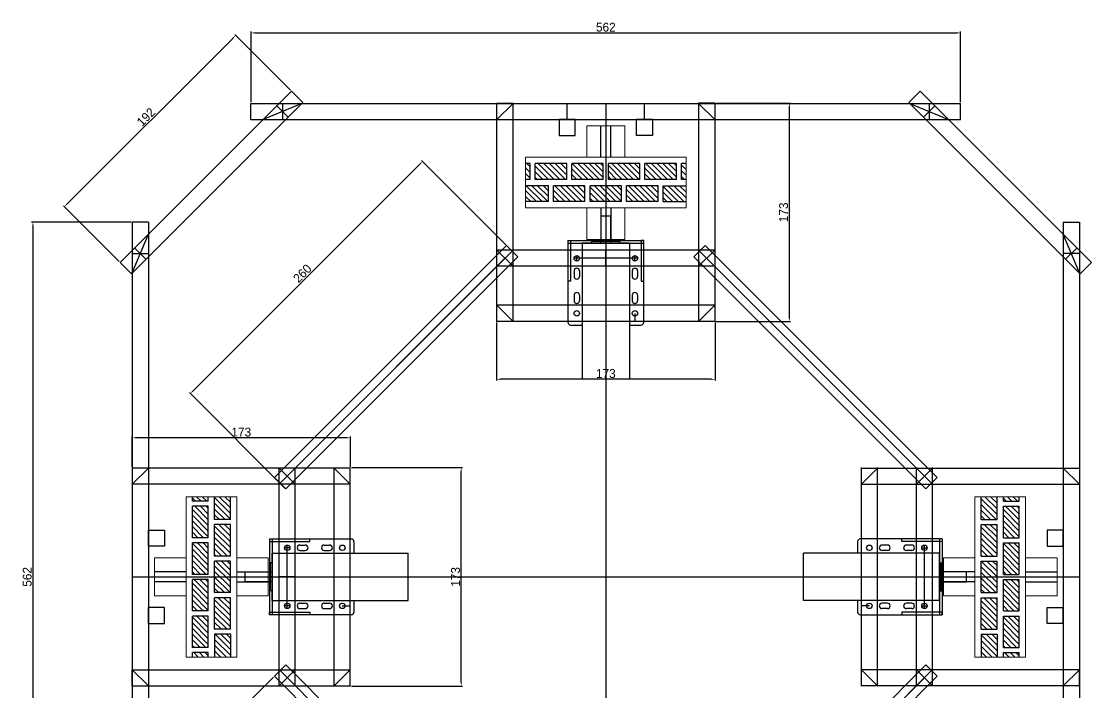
# Model space of a CAD drawing. Header units: millimetres. Extents: x -15418 to 43885, y -27590 to 23052.
# Drawn here: x 16723 to 17570, y -2836 to -2305 of the extents above; entities that cross this region are included whole.
import ezdxf

# ---------------------------------------------------------------- set-up
doc = ezdxf.new("R2010")
doc.units = ezdxf.units.MM
doc.header["$LTSCALE"] = 0.5
doc.layers.get('0').update_dxf_attribs({"lineweight": 5})
doc.layers.get('Defpoints').update_dxf_attribs({"color": 4})
for name, color, linetype in [('Layer1', 1, 'Continuous'), ('Layer2', 2, 'Continuous'), ('Layer3', 9, 'Continuous'), ('Layer4', 6, 'Continuous')]:
    doc.layers.add(name, color=color, linetype=linetype)
doc.dimstyles.new('ISO-25', dxfattribs={"dimtxt": 7, "dimasz": 3, "dimexe": 1, "dimexo": 1, "dimgap": 1, "dimtad": 1, "dimtoh": 1, "dimdec": 3, "dimdsep": 46, "dimtxsty": 'Standard', "dimcen": 2.5, "dimadec": 0, "dimazin": 0, "dimtfac": 1, "dimtdec": 3, "dimtmove": 0, "dimatfit": 3, "dimfxl": 1, "dimarcsym": 1})
pattern_1 = [(315, (1424.5378, 20766.328), (2.24506403, 2.24506403), [])]

# ---------------------------------------------------------------- blocks, each defined once
blk = doc.blocks.new('*D165')
at = {"layer": 'Defpoints', "color": 0, "transparency": 16777216}
for p in [(16810.54, -2463.51), (16731.81, -3025.51), (16810.54, -3025.51)]:
    blk.add_point(p, dxfattribs=at)
at = {"layer": 'Layer1', "color": 0, "lineweight": -2, "transparency": 16777216}
for p, q in [((16809.54, -2463.51), (16730.81, -2463.51)), ((16731.81, -2466.51), (16731.81, -3022.51)), ((16809.54, -3025.51), (16730.81, -3025.51))]:
    blk.add_line(p, q, dxfattribs=at)
at = {"layer": 'Layer1', "color": 0, "transparency": 16777216}
for points in [[(16731.31, -2466.51), (16732.31, -2466.51), (16731.81, -2463.51)], [(16731.31, -3022.51), (16732.31, -3022.51), (16731.81, -3025.51)]]:
    blk.add_solid(points, dxfattribs=at)
at = {"layer": 'Layer1', "color": 0, "transparency": 16777216, "insert": (16727.31, -2744.51), "char_height": 7, "attachment_point": 5, "rotation": 90}
blk.add_mtext('562', dxfattribs=at)
blk = doc.blocks.new('*D166')
at = {"layer": 'Defpoints', "color": 0, "transparency": 16777216}
for p in [(16892.42, -2315.64), (16936.6, -2359.82), (16800.84, -2495.58)]:
    blk.add_point(p, dxfattribs=at)
at = {"layer": 'Layer1', "color": 0, "lineweight": -2, "transparency": 16777216}
for p, q in [((16758.78, -2449.28), (16890.3, -2317.76)), ((16935.9, -2359.11), (16891.72, -2314.93)), ((16800.13, -2494.87), (16755.95, -2450.69))]:
    blk.add_line(p, q, dxfattribs=at)
at = {"layer": 'Layer1', "color": 0, "transparency": 16777216}
for points in [[(16889.95, -2317.4), (16890.66, -2318.11), (16892.42, -2315.64)], [(16758.43, -2448.93), (16759.13, -2449.63), (16756.66, -2451.4)]]:
    blk.add_solid(points, dxfattribs=at)
at = {"layer": 'Layer1', "color": 0, "transparency": 16777216, "insert": (16821.36, -2380.34), "char_height": 7, "attachment_point": 5, "rotation": 45}
blk.add_mtext('192', dxfattribs=at)
blk = doc.blocks.new('*D167')
at = {"layer": 'Defpoints', "color": 0, "transparency": 16777216}
for p in [(17466.54, -2313.71), (16904.54, -2369.51), (17466.54, -2369.51)]:
    blk.add_point(p, dxfattribs=at)
at = {"layer": 'Layer1', "color": 0, "lineweight": -2, "transparency": 16777216}
for p, q in [((16904.54, -2368.51), (16904.54, -2312.71)), ((16907.54, -2313.71), (17463.54, -2313.71)), ((17466.54, -2368.51), (17466.54, -2312.71))]:
    blk.add_line(p, q, dxfattribs=at)
at = {"layer": 'Layer1', "color": 0, "transparency": 16777216}
for points in [[(16907.54, -2313.21), (16907.54, -2314.21), (16904.54, -2313.71)], [(17463.54, -2313.21), (17463.54, -2314.21), (17466.54, -2313.71)]]:
    blk.add_solid(points, dxfattribs=at)
at = {"layer": 'Layer1', "color": 0, "transparency": 16777216, "insert": (17185.54, -2309.21), "char_height": 7, "attachment_point": 5}
blk.add_mtext('562', dxfattribs=at)
blk = doc.blocks.new('*D168')
at = {"layer": 'Defpoints', "color": 0, "transparency": 16777216}
for p in [(17271.74, -2369.34), (17271.74, -2542.34), (17330.85, -2542.34)]:
    blk.add_point(p, dxfattribs=at)
at = {"layer": 'Layer1', "color": 0, "lineweight": -2, "transparency": 16777216}
for p, q in [((17272.74, -2369.34), (17331.85, -2369.34)), ((17330.85, -2372.34), (17330.85, -2539.34)), ((17272.74, -2542.34), (17331.85, -2542.34))]:
    blk.add_line(p, q, dxfattribs=at)
at = {"layer": 'Layer1', "color": 0, "transparency": 16777216}
for points in [[(17330.35, -2372.34), (17331.35, -2372.34), (17330.85, -2369.34)], [(17330.35, -2539.34), (17331.35, -2539.34), (17330.85, -2542.34)]]:
    blk.add_solid(points, dxfattribs=at)
at = {"layer": 'Layer1', "color": 0, "transparency": 16777216, "insert": (17326.35, -2455.84), "char_height": 7, "attachment_point": 5, "rotation": 90}
blk.add_mtext('173', dxfattribs=at)
blk = doc.blocks.new('*D169')
at = {"layer": 'Defpoints', "color": 0, "transparency": 16777216}
for p in [(16923.05, -2823.15), (16899.99, -2846.21), (17106.89, -3007)]:
    blk.add_point(p, dxfattribs=at)
at = {"layer": 'Layer1', "color": 0, "lineweight": -2, "transparency": 16777216}
for p, q in [((16922.34, -2823.86), (16899.29, -2846.91)), ((17081.72, -3027.93), (16902.11, -2848.33)), ((17106.19, -3007.71), (17083.13, -3030.76))]:
    blk.add_line(p, q, dxfattribs=at)
at = {"layer": 'Layer1', "color": 0, "transparency": 16777216}
for points in [[(16902.47, -2847.97), (16901.76, -2848.68), (16899.99, -2846.21)], [(17082.07, -3027.58), (17081.37, -3028.29), (17083.84, -3030.05)]]:
    blk.add_solid(points, dxfattribs=at)
at = {"layer": 'Layer1', "color": 0, "transparency": 16777216, "insert": (16995.1, -2934.95), "char_height": 7, "attachment_point": 5, "rotation": 315}
blk.add_mtext('260', dxfattribs=at)
blk = doc.blocks.new('*D170')
at = {"layer": 'Defpoints', "color": 0, "transparency": 16777216}
for p in [(16983.19, -2658.01), (17071, -2658.01), (16983.19, -2831.01)]:
    blk.add_point(p, dxfattribs=at)
at = {"layer": 'Layer1', "color": 0, "lineweight": -2, "transparency": 16777216}
for p, q in [((16984.19, -2658.01), (17072, -2658.01)), ((17071, -2828.01), (17071, -2661.01)), ((16984.19, -2831.01), (17072, -2831.01))]:
    blk.add_line(p, q, dxfattribs=at)
at = {"layer": 'Layer1', "color": 0, "transparency": 16777216}
for points in [[(17070.5, -2661.01), (17071.5, -2661.01), (17071, -2658.01)], [(17070.5, -2828.01), (17071.5, -2828.01), (17071, -2831.01)]]:
    blk.add_solid(points, dxfattribs=at)
at = {"layer": 'Layer1', "color": 0, "transparency": 16777216, "insert": (17066.5, -2744.51), "char_height": 7, "attachment_point": 5, "rotation": 90}
blk.add_mtext('173', dxfattribs=at)
blk = doc.blocks.new('*D171')
at = {"layer": 'Defpoints', "color": 0, "transparency": 16777216}
for p in [(16810.36, -2634.38), (16810.36, -2658.31), (16983.36, -2658.31)]:
    blk.add_point(p, dxfattribs=at)
at = {"layer": 'Layer1', "color": 0, "lineweight": -2, "transparency": 16777216}
for p, q in [((16810.36, -2657.31), (16810.36, -2633.38)), ((16980.36, -2634.38), (16813.36, -2634.38)), ((16983.36, -2657.31), (16983.36, -2633.38))]:
    blk.add_line(p, q, dxfattribs=at)
at = {"layer": 'Layer1', "color": 0, "transparency": 16777216}
for points in [[(16813.36, -2633.88), (16813.36, -2634.88), (16810.36, -2634.38)], [(16980.36, -2633.88), (16980.36, -2634.88), (16983.36, -2634.38)]]:
    blk.add_solid(points, dxfattribs=at)
at = {"layer": 'Layer1', "color": 0, "transparency": 16777216, "insert": (16896.86, -2629.88), "char_height": 7, "attachment_point": 5}
blk.add_mtext('173', dxfattribs=at)
blk = doc.blocks.new('*D172')
at = {"layer": 'Defpoints', "color": 0, "transparency": 16777216}
for p in [(17099.04, -2542.16), (17272.04, -2542.16), (17099.04, -2588.03)]:
    blk.add_point(p, dxfattribs=at)
at = {"layer": 'Layer1', "color": 0, "lineweight": -2, "transparency": 16777216}
for p, q in [((17099.04, -2543.16), (17099.04, -2589.03)), ((17272.04, -2543.16), (17272.04, -2589.03)), ((17269.04, -2588.03), (17102.04, -2588.03))]:
    blk.add_line(p, q, dxfattribs=at)
at = {"layer": 'Layer1', "color": 0, "transparency": 16777216}
for points in [[(17102.04, -2587.53), (17102.04, -2588.53), (17099.04, -2588.03)], [(17269.04, -2587.53), (17269.04, -2588.53), (17272.04, -2588.03)]]:
    blk.add_solid(points, dxfattribs=at)
at = {"layer": 'Layer1', "color": 0, "transparency": 16777216, "insert": (17185.54, -2583.53), "char_height": 7, "attachment_point": 5}
blk.add_mtext('173', dxfattribs=at)
blk = doc.blocks.new('*D173')
at = {"layer": 'Defpoints', "color": 0, "transparency": 16777216}
for p in [(17040.34, -2415.47), (17115.87, -2491), (16932.03, -2674.85)]:
    blk.add_point(p, dxfattribs=at)
at = {"layer": 'Layer1', "color": 0, "lineweight": -2, "transparency": 16777216}
for p, q in [((17115.17, -2490.3), (17039.64, -2414.77)), ((16858.62, -2597.2), (17038.22, -2417.59)), ((16931.32, -2674.14), (16855.79, -2598.61))]:
    blk.add_line(p, q, dxfattribs=at)
at = {"layer": 'Layer1', "color": 0, "transparency": 16777216}
for points in [[(17037.87, -2417.24), (17038.58, -2417.95), (17040.34, -2415.47)], [(16858.26, -2596.85), (16858.97, -2597.55), (16856.5, -2599.32)]]:
    blk.add_solid(points, dxfattribs=at)
at = {"layer": 'Layer1', "color": 0, "transparency": 16777216, "insert": (16945.24, -2504.21), "char_height": 7, "attachment_point": 5, "rotation": 45}
blk.add_mtext('260', dxfattribs=at)

msp = doc.modelspace()

# ---------------------------------------------------------------- hatches: boundary and pattern name
at = {"layer": 'Layer3', "transparency": 33554661}
h = msp.add_hatch(dxfattribs=at)
h.set_pattern_fill('ANSI31', color=256, angle=270)
h.set_pattern_definition(pattern_1)
h.paths.add_polyline_path([(17231.0351, -2447.2125), (17249.0351, -2447.2125), (17249.0351, -2434.7125), (17231.0351, -2434.7125)])
h.paths.add_polyline_path([(17202.0351, -2447.2125), (17227.0351, -2447.2125), (17227.0351, -2434.7125), (17202.0351, -2434.7125)])
h.paths.add_polyline_path([(17216.5351, -2429.7125), (17241.5351, -2429.7125), (17241.5351, -2417.2125), (17216.5351, -2417.2125)])
h.paths.add_polyline_path([(17187.5351, -2429.7125), (17212.5351, -2429.7125), (17212.5351, -2417.2125), (17187.5351, -2417.2125)])
h.paths.add_polyline_path([(17173.0351, -2447.2125), (17198.0351, -2447.2125), (17198.0351, -2434.7125), (17173.0351, -2434.7125)])
h.paths.add_polyline_path([(17158.5351, -2429.7125), (17183.5351, -2429.7125), (17183.5351, -2417.2125), (17158.5351, -2417.2125)])
h.paths.add_polyline_path([(17144.0351, -2447.2125), (17169.0351, -2447.2125), (17169.0351, -2434.7125), (17144.0351, -2434.7125)])
h.paths.add_polyline_path([(17129.5351, -2429.7125), (17154.5351, -2429.7125), (17154.5351, -2417.2125), (17129.5351, -2417.2125)])
h.paths.add_polyline_path([(17122.0351, -2447.2125), (17140.0351, -2447.2125), (17140.0351, -2434.7125), (17122.0351, -2434.7125)])
h.paths.add_polyline_path([(17122.0351, -2429.7125), (17125.5351, -2429.7125), (17125.5351, -2417.2125), (17122.0351, -2417.2125)])
h.paths.add_polyline_path([(17245.5351, -2429.7125), (17249.0351, -2429.7125), (17249.0351, -2417.2125), (17245.5351, -2417.2125)])
h = msp.add_hatch(dxfattribs=at)
h.set_pattern_fill('ANSI31', color=256, angle=270)
h.set_pattern_definition(pattern_1)
h.paths.add_polyline_path([(16888.2351, -2790.0125), (16888.2351, -2808.0125), (16875.7351, -2808.0125), (16875.7351, -2790.0125)])
h.paths.add_polyline_path([(16888.2351, -2761.0125), (16888.2351, -2786.0125), (16875.7351, -2786.0125), (16875.7351, -2761.0125)])
h.paths.add_polyline_path([(16870.7351, -2775.5125), (16870.7351, -2800.5125), (16858.2351, -2800.5125), (16858.2351, -2775.5125)])
h.paths.add_polyline_path([(16870.7351, -2746.5125), (16870.7351, -2771.5125), (16858.2351, -2771.5125), (16858.2351, -2746.5125)])
h.paths.add_polyline_path([(16888.2351, -2732.0125), (16888.2351, -2757.0125), (16875.7351, -2757.0125), (16875.7351, -2732.0125)])
h.paths.add_polyline_path([(16870.7351, -2717.5125), (16870.7351, -2742.5125), (16858.2351, -2742.5125), (16858.2351, -2717.5125)])
h.paths.add_polyline_path([(16888.2351, -2703.0125), (16888.2351, -2728.0125), (16875.7351, -2728.0125), (16875.7351, -2703.0125)])
h.paths.add_polyline_path([(16870.7351, -2688.5125), (16870.7351, -2713.5125), (16858.2351, -2713.5125), (16858.2351, -2688.5125)])
h.paths.add_polyline_path([(16888.2351, -2681.0125), (16888.2351, -2699.0125), (16875.7351, -2699.0125), (16875.7351, -2681.0125)])
h.paths.add_polyline_path([(16870.7351, -2681.0125), (16870.7351, -2684.5125), (16858.2351, -2684.5125), (16858.2351, -2681.0125)])
h.paths.add_polyline_path([(16870.7351, -2804.5125), (16870.7351, -2808.0125), (16858.2351, -2808.0125), (16858.2351, -2804.5125)])
h = msp.add_hatch(dxfattribs=at)
h.set_pattern_fill('ANSI31', color=256, angle=270)
h.set_pattern_definition(pattern_1)
h.paths.add_polyline_path([(17482.8351, -2790.0125), (17482.8351, -2808.0125), (17495.3351, -2808.0125), (17495.3351, -2790.0125)])
h.paths.add_polyline_path([(17482.8351, -2761.0125), (17482.8351, -2786.0125), (17495.3351, -2786.0125), (17495.3351, -2761.0125)])
h.paths.add_polyline_path([(17500.3351, -2775.5125), (17500.3351, -2800.5125), (17512.8351, -2800.5125), (17512.8351, -2775.5125)])
h.paths.add_polyline_path([(17500.3351, -2746.5125), (17500.3351, -2771.5125), (17512.8351, -2771.5125), (17512.8351, -2746.5125)])
h.paths.add_polyline_path([(17482.8351, -2732.0125), (17482.8351, -2757.0125), (17495.3351, -2757.0125), (17495.3351, -2732.0125)])
h.paths.add_polyline_path([(17500.3351, -2717.5125), (17500.3351, -2742.5125), (17512.8351, -2742.5125), (17512.8351, -2717.5125)])
h.paths.add_polyline_path([(17482.8351, -2703.0125), (17482.8351, -2728.0125), (17495.3351, -2728.0125), (17495.3351, -2703.0125)])
h.paths.add_polyline_path([(17500.3351, -2688.5125), (17500.3351, -2713.5125), (17512.8351, -2713.5125), (17512.8351, -2688.5125)])
h.paths.add_polyline_path([(17482.8351, -2681.0125), (17482.8351, -2699.0125), (17495.3351, -2699.0125), (17495.3351, -2681.0125)])
h.paths.add_polyline_path([(17500.3351, -2681.0125), (17500.3351, -2684.5125), (17512.8351, -2684.5125), (17512.8351, -2681.0125)])
h.paths.add_polyline_path([(17500.3351, -2804.5125), (17500.3351, -2808.0125), (17512.8351, -2808.0125), (17512.8351, -2804.5125)])

# ---------------------------------------------------------------- linework, layer by layer
at = {"transparency": 33554661}
for p, q in [((17200.5351, -2387.2125), (17170.5351, -2387.2125)), ((17170.5351, -2412.2125), (17170.5351, -2387.2125)), ((17200.5351, -2412.2125), (17200.5351, -2387.2125)), ((17122.0351, -2412.2125), (17249.0351, -2412.2125)), ((17122.0351, -2452.2125), (17122.0351, -2412.2125)), ((17249.0351, -2412.2125), (17249.0351, -2452.2125)), ((17249.0351, -2452.2125), (17122.0351, -2452.2125)), ((17170.5351, -2452.2125), (17170.5351, -2477.2125)), ((17185.5351, -2452.2125), (17185.5351, -2477.2125)), ((17200.5351, -2452.2125), (17200.5351, -2477.2125)), ((17170.5351, -2477.2125), (17200.5351, -2477.2125)), ((16853.2351, -2681.0125), (16853.2351, -2808.0125)), ((16893.2351, -2681.0125), (16853.2351, -2681.0125)), ((16893.2351, -2808.0125), (16893.2351, -2681.0125)), ((17477.8351, -2808.0125), (17477.8351, -2681.0125)), ((17477.8351, -2681.0125), (17517.8351, -2681.0125)), ((17517.8351, -2681.0125), (17517.8351, -2808.0125)), ((16828.2351, -2759.5125), (16828.2351, -2729.5125)), ((16853.2351, -2729.5125), (16828.2351, -2729.5125)), ((16893.2351, -2729.5125), (16918.2351, -2729.5125)), ((16918.2351, -2729.5125), (16918.2351, -2759.5125)), ((17452.8351, -2729.5125), (17452.8351, -2759.5125)), ((17477.8351, -2729.5125), (17452.8351, -2729.5125)), ((17517.8351, -2729.5125), (17542.8351, -2729.5125)), ((17542.8351, -2759.5125), (17542.8351, -2729.5125)), ((16893.2351, -2744.5125), (16918.2351, -2744.5125)), ((17477.8351, -2744.5125), (17452.8351, -2744.5125)), ((16853.2351, -2759.5125), (16828.2351, -2759.5125)), ((16893.2351, -2759.5125), (16918.2351, -2759.5125)), ((17477.8351, -2759.5125), (17452.8351, -2759.5125)), ((17517.8351, -2759.5125), (17542.8351, -2759.5125)), ((16853.2351, -2808.0125), (16893.2351, -2808.0125)), ((17517.8351, -2808.0125), (17477.8351, -2808.0125))]:
    msp.add_line(p, q, dxfattribs=at)
at = {"layer": 'Defpoints', "transparency": 33554661}
for p, q in [((17155.5351, -2478.2125), (17155.5351, -2542.9225)), ((17155.5351, -2478.2125), (17215.5351, -2478.2125)), ((17155.5351, -2478.2125), (17157.5351, -2478.2125)), ((17155.5351, -2480.2125), (17215.5351, -2480.2125)), ((17157.5351, -2478.2125), (17157.5351, -2510.2125)), ((17174.5351, -2480.2125), (17174.5351, -2478.2125)), ((17185.5351, -2477.2125), (17185.5351, -2478.2125)), ((17196.5351, -2480.2125), (17196.5351, -2478.2125)), ((17215.5351, -2478.2125), (17213.5351, -2478.2125)), ((17213.5351, -2478.2125), (17213.5351, -2510.2125)), ((17215.5351, -2542.9225), (17215.5351, -2478.2125)), ((17160.3851, -2502.2125), (17160.3851, -2506.5125)), ((17164.6851, -2502.2125), (17164.6851, -2506.5125)), ((17206.3851, -2502.2125), (17206.3851, -2506.5125)), ((17210.6851, -2502.2125), (17210.6851, -2506.5125)), ((17157.5351, -2510.2125), (17155.5351, -2510.2125)), ((17213.5351, -2510.2125), (17215.5351, -2510.2125)), ((17160.3851, -2521.5125), (17160.3851, -2525.8125)), ((17164.6851, -2521.5125), (17164.6851, -2525.8125)), ((17206.3851, -2521.5125), (17206.3851, -2525.8125)), ((17210.6851, -2521.5125), (17210.6851, -2525.8125)), ((17157.6851, -2545.0725), (17166.8851, -2545.0725)), ((17204.1851, -2545.0725), (17213.3851, -2545.0725)), ((16919.2351, -2714.5125), (16983.9451, -2714.5125)), ((16919.2351, -2714.5125), (16919.2351, -2774.5125)), ((16919.2351, -2714.5125), (16919.2351, -2716.5125)), ((16919.2351, -2716.5125), (16951.2351, -2716.5125)), ((16921.2351, -2714.5125), (16921.2351, -2774.5125)), ((16943.2351, -2719.3625), (16947.5351, -2719.3625)), ((16951.2351, -2716.5125), (16951.2351, -2714.5125)), ((16962.5351, -2719.3625), (16966.8351, -2719.3625)), ((16986.0951, -2716.6625), (16986.0951, -2725.8625)), ((17384.9751, -2716.6625), (17384.9751, -2725.8625)), ((17451.8351, -2714.5125), (17387.1251, -2714.5125)), ((17408.5351, -2719.3625), (17404.2351, -2719.3625)), ((17419.8351, -2716.5125), (17419.8351, -2714.5125)), ((17451.8351, -2716.5125), (17419.8351, -2716.5125)), ((17427.8351, -2719.3625), (17423.5351, -2719.3625)), ((17449.8351, -2714.5125), (17449.8351, -2774.5125)), ((17451.8351, -2714.5125), (17451.8351, -2774.5125)), ((17451.8351, -2714.5125), (17451.8351, -2716.5125)), ((16943.2351, -2723.6625), (16947.5351, -2723.6625)), ((16962.5351, -2723.6625), (16966.8351, -2723.6625)), ((17408.5351, -2723.6625), (17404.2351, -2723.6625)), ((17427.8351, -2723.6625), (17423.5351, -2723.6625)), ((16921.2351, -2733.5125), (16919.2351, -2733.5125)), ((17449.8351, -2733.5125), (17451.8351, -2733.5125)), ((16918.2351, -2744.5125), (16919.2351, -2744.5125)), ((17452.8351, -2744.5125), (17451.8351, -2744.5125)), ((16921.2351, -2755.5125), (16919.2351, -2755.5125)), ((17449.8351, -2755.5125), (17451.8351, -2755.5125)), ((16943.2351, -2765.3625), (16947.5351, -2765.3625)), ((16943.2351, -2769.6625), (16947.5351, -2769.6625)), ((16962.5351, -2765.3625), (16966.8351, -2765.3625)), ((16962.5351, -2769.6625), (16966.8351, -2769.6625)), ((16986.0951, -2763.1625), (16986.0951, -2772.3625)), ((17384.9751, -2763.1625), (17384.9751, -2772.3625)), ((17408.5351, -2765.3625), (17404.2351, -2765.3625)), ((17408.5351, -2769.6625), (17404.2351, -2769.6625)), ((17427.8351, -2765.3625), (17423.5351, -2765.3625)), ((17427.8351, -2769.6625), (17423.5351, -2769.6625)), ((16919.2351, -2774.5125), (16919.2351, -2772.5125)), ((16919.2351, -2772.5125), (16951.2351, -2772.5125)), ((16983.9451, -2774.5125), (16919.2351, -2774.5125)), ((16951.2351, -2772.5125), (16951.2351, -2774.5125)), ((17387.1251, -2774.5125), (17451.8351, -2774.5125)), ((17451.8351, -2772.5125), (17419.8351, -2772.5125)), ((17419.8351, -2772.5125), (17419.8351, -2774.5125)), ((17451.8351, -2774.5125), (17451.8351, -2772.5125))]:
    msp.add_line(p, q, dxfattribs=at)
for centre in [(17162.5351, -2492.2125), (17208.5351, -2492.2125), (17162.5351, -2535.8125), (17208.5351, -2535.8125), (16933.2351, -2721.5125), (16976.8351, -2721.5125), (17394.2351, -2721.5125), (17437.8351, -2721.5125), (16933.2351, -2767.5125), (16976.8351, -2767.5125), (17394.2351, -2767.5125), (17437.8351, -2767.5125)]:
    msp.add_circle(centre, 2.15, dxfattribs=at)
for centre, start, end in [((17162.5351, -2502.2125), 360, 180), ((17208.5351, -2502.2125), 360, 180), ((17162.5351, -2506.5125), 180, 360), ((17208.5351, -2506.5125), 180, 360), ((17162.5351, -2521.5125), 360, 180), ((17208.5351, -2521.5125), 360, 180), ((17162.5351, -2525.8125), 180, 360), ((17208.5351, -2525.8125), 180, 360), ((17157.6851, -2542.9225), 180, 270), ((17213.3851, -2542.9225), 270, 360), ((16943.2351, -2721.5125), 90, 270), ((16947.5351, -2721.5125), 270, 90), ((16962.5351, -2721.5125), 90, 270), ((16966.8351, -2721.5125), 270, 90), ((16983.9451, -2716.6625), 0, 90), ((17387.1251, -2716.6625), 90, 180), ((17404.2351, -2721.5125), 90, 270), ((17408.5351, -2721.5125), 270, 90), ((17423.5351, -2721.5125), 90, 270), ((17427.8351, -2721.5125), 270, 90), ((16943.2351, -2767.5125), 90, 270), ((16947.5351, -2767.5125), 270, 90), ((16962.5351, -2767.5125), 90, 270), ((16966.8351, -2767.5125), 270, 90), ((17404.2351, -2767.5125), 90, 270), ((17408.5351, -2767.5125), 270, 90), ((17423.5351, -2767.5125), 90, 270), ((17427.8351, -2767.5125), 270, 90), ((16983.9451, -2772.3625), 270, 0), ((17387.1251, -2772.3625), 180, 270)]:
    msp.add_arc(centre, 2.15, start, end, dxfattribs=at)
at = {"layer": 'Layer1', "transparency": 33554661}
for p, q in [((16800.8377, -2495.5796), (16936.6022, -2359.8151)), ((16936.6022, -2359.8151), (16945.5825, -2368.7953)), ((17434.468, -2359.8151), (17425.4877, -2368.7953)), ((17570.2325, -2495.5796), (17434.468, -2359.8151)), ((16945.5825, -2368.7953), (16809.818, -2504.5598)), ((16904.5351, -2369.5125), (17466.5351, -2369.5125)), ((16904.5351, -2382.2125), (16904.5351, -2369.5125)), ((16944.8653, -2369.5125), (16914.2048, -2382.2125)), ((16934.0252, -2380.3526), (16925.0449, -2371.3723)), ((16929.5351, -2369.5125), (16929.5351, -2382.2125)), ((16929.5351, -2369.5125), (16929.5351, -2382.2125)), ((17099.3351, -2542.3375), (17099.3351, -2369.3375)), ((17099.3351, -2369.3375), (17112.0351, -2369.3375)), ((17112.0351, -2369.5125), (17099.3351, -2382.2125)), ((17112.0351, -2542.3375), (17112.0351, -2369.3375)), ((17154.9429, -2382.2125), (17154.9429, -2369.5125)), ((17185.5351, -2369.5125), (17185.5351, -3119.5125)), ((17216.1272, -2382.2125), (17216.1272, -2369.5125)), ((17259.0351, -2369.3375), (17259.0351, -2542.3375)), ((17271.7351, -2369.3375), (17259.0351, -2369.3375)), ((17259.0351, -2369.5125), (17271.7351, -2382.2125)), ((17271.7351, -2369.3375), (17271.7351, -2542.3375)), ((17425.4877, -2368.7953), (17561.2522, -2504.5598)), ((17426.2048, -2369.5125), (17456.8653, -2382.2125)), ((17437.0449, -2380.3526), (17446.0252, -2371.3723)), ((17441.5351, -2369.5125), (17441.5351, -2382.2125)), ((17466.5351, -2382.2125), (17466.5351, -2369.5125)), ((16904.5351, -2382.2125), (17466.5351, -2382.2125)), ((17148.5929, -2382.2125), (17148.5929, -2394.9125)), ((17161.2929, -2382.2125), (17148.5929, -2382.2125)), ((17161.2929, -2394.9125), (17161.2929, -2382.2125)), ((17209.7772, -2394.9125), (17209.7772, -2382.2125)), ((17222.4772, -2382.2125), (17209.7772, -2382.2125)), ((17222.4772, -2382.2125), (17222.4772, -2394.9125)), ((17148.5929, -2394.9125), (17161.2929, -2394.9125)), ((17222.4772, -2394.9125), (17209.7772, -2394.9125)), ((16810.5351, -2463.5125), (16810.5351, -3025.5125)), ((16823.2351, -2463.5125), (16810.5351, -2463.5125)), ((16823.2351, -2463.5125), (16823.2351, -3025.5125)), ((17189.5351, -2458.9125), (17181.5351, -2458.9125)), ((17181.5351, -2458.9125), (17181.5351, -2478.9125)), ((17189.5351, -2478.9125), (17189.5351, -2458.9125)), ((17547.8351, -2463.5125), (17547.8351, -3025.5125)), ((17547.8351, -2463.5125), (17560.5351, -2463.5125)), ((17560.5351, -2463.5125), (17560.5351, -3025.5125)), ((16810.5351, -2503.8427), (16823.2351, -2473.1822)), ((17560.5351, -2503.8427), (17547.8351, -2473.1822)), ((17106.8938, -2482.0234), (16923.0461, -2665.8712)), ((17115.8741, -2491.0037), (17106.8938, -2482.0234)), ((17204.1851, -2480.2125), (17166.8851, -2480.2125)), ((17166.8851, -2480.2125), (17166.8851, -2588.0125)), ((17174.5351, -2480.2125), (17174.5351, -2478.9125)), ((17196.5351, -2478.9125), (17174.5351, -2478.9125)), ((17181.5351, -2480.2125), (17181.5351, -2478.9125)), ((17185.5351, -2480.2125), (17185.5351, -2478.9125)), ((17189.5351, -2480.2125), (17189.5351, -2478.9125)), ((17196.5351, -2480.2125), (17196.5351, -2478.9125)), ((17204.1851, -2480.2125), (17204.1851, -2588.0125)), ((17264.1763, -2482.0234), (17255.1961, -2491.0037)), ((17448.0241, -2665.8712), (17264.1763, -2482.0234)), ((16810.5351, -2488.5125), (16823.2351, -2488.5125)), ((16810.5351, -2488.5125), (16823.2351, -2488.5125)), ((16821.3752, -2493.0026), (16812.3949, -2484.0223)), ((16927.5362, -2670.3613), (17111.384, -2486.5136)), ((16932.0263, -2674.8515), (17115.8741, -2491.0037)), ((17272.0351, -2485.8625), (17099.0351, -2485.8625)), ((17112.0351, -2498.5625), (17099.3351, -2485.8625)), ((17162.5351, -2494.3625), (17162.5351, -2490.0625)), ((17185.5351, -2498.5625), (17185.5351, -2485.8625)), ((17208.5351, -2494.3625), (17208.5351, -2490.0625)), ((17255.1961, -2491.0037), (17439.0438, -2674.8515)), ((17271.7351, -2485.8625), (17259.0351, -2498.5625)), ((17259.6862, -2486.5136), (17443.534, -2670.3613)), ((17560.5351, -2488.5125), (17547.8351, -2488.5125)), ((17549.6949, -2493.0026), (17558.6752, -2484.0223)), ((16809.818, -2504.5598), (16800.8377, -2495.5796)), ((16933.2351, -2664.6625), (17105.6851, -2492.2125)), ((17272.0351, -2498.5625), (17099.0351, -2498.5625)), ((17164.6851, -2492.2125), (17160.3851, -2492.2125)), ((17208.5351, -2492.2125), (17162.5351, -2492.2125)), ((17210.6851, -2492.2125), (17206.3851, -2492.2125)), ((17265.3851, -2492.2125), (17437.8351, -2664.6625)), ((17561.2522, -2504.5598), (17570.2325, -2495.5796)), ((17272.0351, -2529.4625), (17099.0351, -2529.4625)), ((17099.3351, -2529.4625), (17112.0351, -2542.1625)), ((17271.7351, -2529.4625), (17259.0351, -2542.1625)), ((17272.0351, -2542.1625), (17099.0351, -2542.1625)), ((17204.1851, -2588.0125), (17166.8851, -2588.0125)), ((16983.3601, -2658.3125), (16810.3601, -2658.3125)), ((16810.3601, -2658.3125), (16810.3601, -2671.0125)), ((16810.5351, -2671.0125), (16823.2351, -2658.3125)), ((16926.8851, -2831.0125), (16926.8851, -2658.0125)), ((16939.5851, -2671.0125), (16926.8851, -2658.3125)), ((16939.5851, -2831.0125), (16939.5851, -2658.0125)), ((16970.4851, -2831.0125), (16970.4851, -2658.0125)), ((16970.4851, -2658.3125), (16983.1851, -2671.0125)), ((16983.1851, -2831.0125), (16983.1851, -2658.0125)), ((17387.7101, -2658.3125), (17560.7101, -2658.3125)), ((17387.8851, -2831.0125), (17387.8851, -2658.0125)), ((17400.5851, -2658.3125), (17387.8851, -2671.0125)), ((17400.5851, -2831.0125), (17400.5851, -2658.0125)), ((17431.4851, -2831.0125), (17431.4851, -2658.0125)), ((17431.4851, -2671.0125), (17444.1851, -2658.3125)), ((17444.1851, -2831.0125), (17444.1851, -2658.0125)), ((17560.5351, -2671.0125), (17547.8351, -2658.3125)), ((17560.7101, -2658.3125), (17560.7101, -2671.0125)), ((16923.0461, -2665.8712), (16932.0263, -2674.8515)), ((17439.0438, -2674.8515), (17448.0241, -2665.8712)), ((16983.3601, -2671.0125), (16810.3601, -2671.0125)), ((17387.7101, -2671.0125), (17560.7101, -2671.0125)), ((16823.2351, -2707.5703), (16835.9351, -2707.5703)), ((16823.2351, -2720.2703), (16823.2351, -2707.5703)), ((16835.9351, -2707.5703), (16835.9351, -2720.2703)), ((17547.8351, -2707.5703), (17535.1351, -2707.5703)), ((17535.1351, -2707.5703), (17535.1351, -2720.2703)), ((17547.8351, -2720.2703), (17547.8351, -2707.5703)), ((16835.9351, -2720.2703), (16823.2351, -2720.2703)), ((16933.2351, -2723.6625), (16933.2351, -2719.3625)), ((17437.8351, -2723.6625), (17437.8351, -2719.3625)), ((17535.1351, -2720.2703), (17547.8351, -2720.2703)), ((16921.2351, -2763.1625), (16921.2351, -2725.8625)), ((16921.2351, -2725.8625), (17029.0351, -2725.8625)), ((16935.3851, -2721.5125), (16931.0851, -2721.5125)), ((16933.2351, -2767.5125), (16933.2351, -2721.5125)), ((17029.0351, -2763.1625), (17029.0351, -2725.8625)), ((17449.8351, -2725.8625), (17342.0351, -2725.8625)), ((17342.0351, -2763.1625), (17342.0351, -2725.8625)), ((17435.6851, -2721.5125), (17439.9851, -2721.5125)), ((17437.8351, -2767.5125), (17437.8351, -2721.5125)), ((17449.8351, -2763.1625), (17449.8351, -2725.8625)), ((16921.2351, -2733.5125), (16919.9351, -2733.5125)), ((16919.9351, -2755.5125), (16919.9351, -2733.5125)), ((17449.8351, -2733.5125), (17451.1351, -2733.5125)), ((17451.1351, -2755.5125), (17451.1351, -2733.5125)), ((16810.5351, -2744.5125), (17560.5351, -2744.5125)), ((16899.9351, -2748.5125), (16899.9351, -2740.5125)), ((16899.9351, -2740.5125), (16919.9351, -2740.5125)), ((16921.2351, -2740.5125), (16919.9351, -2740.5125)), ((16921.2351, -2744.5125), (16919.9351, -2744.5125)), ((16939.5851, -2744.5125), (16926.8851, -2744.5125)), ((17431.4851, -2744.5125), (17444.1851, -2744.5125)), ((17449.8351, -2740.5125), (17451.1351, -2740.5125)), ((17449.8351, -2744.5125), (17451.1351, -2744.5125)), ((17471.1351, -2740.5125), (17451.1351, -2740.5125)), ((17471.1351, -2748.5125), (17471.1351, -2740.5125)), ((16919.9351, -2748.5125), (16899.9351, -2748.5125)), ((16921.2351, -2748.5125), (16919.9351, -2748.5125)), ((17449.8351, -2748.5125), (17451.1351, -2748.5125)), ((17451.1351, -2748.5125), (17471.1351, -2748.5125)), ((16921.2351, -2755.5125), (16919.9351, -2755.5125)), ((17449.8351, -2755.5125), (17451.1351, -2755.5125)), ((16835.9351, -2768.7546), (16823.2351, -2768.7546)), ((16823.2351, -2781.4546), (16823.2351, -2768.7546)), ((16835.9351, -2781.4546), (16835.9351, -2768.7546)), ((16921.2351, -2763.1625), (17029.0351, -2763.1625)), ((16935.3851, -2767.5125), (16931.0851, -2767.5125)), ((16933.2351, -2769.6625), (16933.2351, -2765.3625)), ((17449.8351, -2763.1625), (17342.0351, -2763.1625)), ((17435.6851, -2767.5125), (17439.9851, -2767.5125)), ((17437.8351, -2769.6625), (17437.8351, -2765.3625)), ((17535.1351, -2781.4546), (17535.1351, -2768.7546)), ((17535.1351, -2768.7546), (17547.8351, -2768.7546)), ((17547.8351, -2781.4546), (17547.8351, -2768.7546)), ((16823.2351, -2781.4546), (16835.9351, -2781.4546)), ((17547.8351, -2781.4546), (17535.1351, -2781.4546)), ((16810.3601, -2818.0125), (16983.3601, -2818.0125)), ((16810.3601, -2830.7125), (16810.3601, -2818.0125)), ((16810.5351, -2818.0125), (16823.2351, -2830.7125)), ((16923.0461, -2823.1537), (16932.0263, -2814.1734)), ((16926.8851, -2830.7125), (16939.5851, -2818.0125)), ((16927.5362, -2818.6636), (17111.384, -3002.5113)), ((16932.0263, -2814.1734), (17115.8741, -2998.0212)), ((16970.4851, -2830.7125), (16983.1851, -2818.0125)), ((17255.1961, -2998.0212), (17439.0438, -2814.1734)), ((17259.6862, -3002.5113), (17443.534, -2818.6636)), ((17560.7101, -2818.0125), (17387.7101, -2818.0125)), ((17400.5851, -2830.7125), (17387.8851, -2818.0125)), ((17444.1851, -2830.7125), (17431.4851, -2818.0125)), ((17439.0438, -2814.1734), (17448.0241, -2823.1537)), ((17560.5351, -2818.0125), (17547.8351, -2830.7125)), ((17560.7101, -2830.7125), (17560.7101, -2818.0125)), ((17106.8938, -3007.0015), (16923.0461, -2823.1537)), ((17448.0241, -2823.1537), (17264.1763, -3007.0015)), ((17265.3851, -2996.8125), (17437.8351, -2824.3625)), ((16810.3601, -2830.7125), (16983.3601, -2830.7125)), ((17560.7101, -2830.7125), (17387.7101, -2830.7125))]:
    msp.add_line(p, q, dxfattribs=at)
at = {"layer": 'Layer2', "transparency": 33554661}
for p, q in [((17181.5351, -2412.2125), (17181.5351, -2387.2125)), ((17189.5351, -2412.2125), (17189.5351, -2387.2125)), ((17181.5351, -2452.2125), (17181.5351, -2477.2125)), ((17189.5351, -2452.2125), (17189.5351, -2477.2125)), ((16853.2351, -2740.5125), (16828.2351, -2740.5125)), ((16893.2351, -2740.5125), (16918.2351, -2740.5125)), ((17477.8351, -2740.5125), (17452.8351, -2740.5125)), ((17517.8351, -2740.5125), (17542.8351, -2740.5125)), ((16853.2351, -2748.5125), (16828.2351, -2748.5125)), ((16893.2351, -2748.5125), (16918.2351, -2748.5125)), ((17477.8351, -2748.5125), (17452.8351, -2748.5125)), ((17517.8351, -2748.5125), (17542.8351, -2748.5125))]:
    msp.add_line(p, q, dxfattribs=at)
at = {"layer": 'Layer3', "transparency": 33554661}
for p, q in [((17125.5351, -2417.2125), (17122.0351, -2417.2125)), ((17125.5351, -2429.7125), (17125.5351, -2417.2125)), ((17129.5351, -2429.7125), (17129.5351, -2417.2125)), ((17154.5351, -2417.2125), (17129.5351, -2417.2125)), ((17154.5351, -2429.7125), (17154.5351, -2417.2125)), ((17158.5351, -2429.7125), (17158.5351, -2417.2125)), ((17183.5351, -2417.2125), (17158.5351, -2417.2125)), ((17183.5351, -2429.7125), (17183.5351, -2417.2125)), ((17187.5351, -2429.7125), (17187.5351, -2417.2125)), ((17212.5351, -2417.2125), (17187.5351, -2417.2125)), ((17212.5351, -2429.7125), (17212.5351, -2417.2125)), ((17216.5351, -2429.7125), (17216.5351, -2417.2125)), ((17241.5351, -2417.2125), (17216.5351, -2417.2125)), ((17241.5351, -2429.7125), (17241.5351, -2417.2125)), ((17245.5351, -2429.7125), (17245.5351, -2417.2125)), ((17249.0351, -2417.2125), (17245.5351, -2417.2125)), ((17125.5351, -2429.7125), (17122.0351, -2429.7125)), ((17154.5351, -2429.7125), (17129.5351, -2429.7125)), ((17183.5351, -2429.7125), (17158.5351, -2429.7125)), ((17212.5351, -2429.7125), (17187.5351, -2429.7125)), ((17241.5351, -2429.7125), (17216.5351, -2429.7125)), ((17249.0351, -2429.7125), (17245.5351, -2429.7125)), ((17140.0351, -2434.7125), (17122.0351, -2434.7125)), ((17140.0351, -2447.2125), (17140.0351, -2434.7125)), ((17144.0351, -2447.2125), (17144.0351, -2434.7125)), ((17169.0351, -2434.7125), (17144.0351, -2434.7125)), ((17169.0351, -2447.2125), (17169.0351, -2434.7125)), ((17173.0351, -2447.2125), (17173.0351, -2434.7125)), ((17198.0351, -2434.7125), (17173.0351, -2434.7125)), ((17198.0351, -2447.2125), (17198.0351, -2434.7125)), ((17202.0351, -2447.2125), (17202.0351, -2434.7125)), ((17227.0351, -2434.7125), (17202.0351, -2434.7125)), ((17227.0351, -2447.2125), (17227.0351, -2434.7125)), ((17231.0351, -2447.2125), (17231.0351, -2434.7125)), ((17231.0351, -2434.7125), (17249.0351, -2434.7125)), ((17140.0351, -2447.2125), (17122.0351, -2447.2125)), ((17169.0351, -2447.2125), (17144.0351, -2447.2125)), ((17198.0351, -2447.2125), (17173.0351, -2447.2125)), ((17227.0351, -2447.2125), (17202.0351, -2447.2125)), ((17231.0351, -2447.2125), (17249.0351, -2447.2125)), ((16858.2351, -2684.5125), (16858.2351, -2681.0125)), ((16870.7351, -2684.5125), (16858.2351, -2684.5125)), ((16870.7351, -2684.5125), (16870.7351, -2681.0125)), ((16875.7351, -2699.0125), (16875.7351, -2681.0125)), ((16888.2351, -2699.0125), (16888.2351, -2681.0125)), ((17482.8351, -2699.0125), (17482.8351, -2681.0125)), ((17495.3351, -2699.0125), (17495.3351, -2681.0125)), ((17500.3351, -2684.5125), (17500.3351, -2681.0125)), ((17500.3351, -2684.5125), (17512.8351, -2684.5125)), ((17512.8351, -2684.5125), (17512.8351, -2681.0125)), ((16870.7351, -2688.5125), (16858.2351, -2688.5125)), ((16858.2351, -2713.5125), (16858.2351, -2688.5125)), ((16870.7351, -2713.5125), (16870.7351, -2688.5125)), ((17500.3351, -2688.5125), (17512.8351, -2688.5125)), ((17500.3351, -2713.5125), (17500.3351, -2688.5125)), ((17512.8351, -2713.5125), (17512.8351, -2688.5125)), ((16888.2351, -2699.0125), (16875.7351, -2699.0125)), ((16888.2351, -2703.0125), (16875.7351, -2703.0125)), ((16875.7351, -2728.0125), (16875.7351, -2703.0125)), ((16888.2351, -2728.0125), (16888.2351, -2703.0125)), ((17482.8351, -2699.0125), (17495.3351, -2699.0125)), ((17482.8351, -2703.0125), (17495.3351, -2703.0125)), ((17482.8351, -2728.0125), (17482.8351, -2703.0125)), ((17495.3351, -2728.0125), (17495.3351, -2703.0125)), ((16870.7351, -2713.5125), (16858.2351, -2713.5125)), ((16870.7351, -2717.5125), (16858.2351, -2717.5125)), ((16858.2351, -2742.5125), (16858.2351, -2717.5125)), ((16870.7351, -2742.5125), (16870.7351, -2717.5125)), ((17500.3351, -2713.5125), (17512.8351, -2713.5125)), ((17500.3351, -2717.5125), (17512.8351, -2717.5125)), ((17500.3351, -2742.5125), (17500.3351, -2717.5125)), ((17512.8351, -2742.5125), (17512.8351, -2717.5125)), ((16888.2351, -2728.0125), (16875.7351, -2728.0125)), ((17482.8351, -2728.0125), (17495.3351, -2728.0125)), ((16888.2351, -2732.0125), (16875.7351, -2732.0125)), ((16875.7351, -2757.0125), (16875.7351, -2732.0125)), ((16888.2351, -2757.0125), (16888.2351, -2732.0125)), ((17482.8351, -2732.0125), (17495.3351, -2732.0125)), ((17482.8351, -2757.0125), (17482.8351, -2732.0125)), ((17495.3351, -2757.0125), (17495.3351, -2732.0125)), ((16870.7351, -2742.5125), (16858.2351, -2742.5125)), ((17500.3351, -2742.5125), (17512.8351, -2742.5125)), ((16870.7351, -2746.5125), (16858.2351, -2746.5125)), ((16858.2351, -2771.5125), (16858.2351, -2746.5125)), ((16870.7351, -2771.5125), (16870.7351, -2746.5125)), ((17500.3351, -2746.5125), (17512.8351, -2746.5125)), ((17500.3351, -2771.5125), (17500.3351, -2746.5125)), ((17512.8351, -2771.5125), (17512.8351, -2746.5125)), ((16888.2351, -2757.0125), (16875.7351, -2757.0125)), ((16888.2351, -2761.0125), (16875.7351, -2761.0125)), ((16875.7351, -2786.0125), (16875.7351, -2761.0125)), ((16888.2351, -2786.0125), (16888.2351, -2761.0125)), ((17482.8351, -2757.0125), (17495.3351, -2757.0125)), ((17482.8351, -2761.0125), (17495.3351, -2761.0125)), ((17482.8351, -2786.0125), (17482.8351, -2761.0125)), ((17495.3351, -2786.0125), (17495.3351, -2761.0125)), ((16870.7351, -2771.5125), (16858.2351, -2771.5125)), ((16870.7351, -2775.5125), (16858.2351, -2775.5125)), ((16858.2351, -2800.5125), (16858.2351, -2775.5125)), ((16870.7351, -2800.5125), (16870.7351, -2775.5125)), ((17500.3351, -2771.5125), (17512.8351, -2771.5125)), ((17500.3351, -2775.5125), (17512.8351, -2775.5125)), ((17500.3351, -2800.5125), (17500.3351, -2775.5125)), ((17512.8351, -2800.5125), (17512.8351, -2775.5125)), ((16888.2351, -2786.0125), (16875.7351, -2786.0125)), ((17482.8351, -2786.0125), (17495.3351, -2786.0125)), ((16888.2351, -2790.0125), (16875.7351, -2790.0125)), ((16875.7351, -2790.0125), (16875.7351, -2808.0125)), ((16888.2351, -2790.0125), (16888.2351, -2808.0125)), ((17482.8351, -2790.0125), (17495.3351, -2790.0125)), ((17482.8351, -2790.0125), (17482.8351, -2808.0125)), ((17495.3351, -2790.0125), (17495.3351, -2808.0125)), ((16870.7351, -2800.5125), (16858.2351, -2800.5125)), ((16870.7351, -2804.5125), (16858.2351, -2804.5125)), ((16858.2351, -2808.0125), (16858.2351, -2804.5125)), ((16870.7351, -2808.0125), (16870.7351, -2804.5125)), ((17500.3351, -2800.5125), (17512.8351, -2800.5125)), ((17500.3351, -2804.5125), (17512.8351, -2804.5125)), ((17500.3351, -2808.0125), (17500.3351, -2804.5125)), ((17512.8351, -2808.0125), (17512.8351, -2804.5125))]:
    msp.add_line(p, q, dxfattribs=at)
at = {"layer": 'Layer4', "transparency": 33554661}
for p, q in [((17208.5351, -2535.8125), (17208.5351, -2542.1625)), ((16976.8351, -2767.5125), (16983.1851, -2767.5125)), ((17394.2351, -2767.5125), (17387.8851, -2767.5125))]:
    msp.add_line(p, q, dxfattribs=at)

# ---------------------------------------------------------------- dimensions: what is measured, and where the dimension line sits
at = {"layer": 'Layer1', "transparency": 33554661}
for base, p1, p2, picture, middle in [((17466.5351, -2313.7062), (16904.5351, -2369.5125), (17466.5351, -2369.5125), '*D167', (17185.5351, -2309.2062)), ((17099.0351, -2588.0253), (17272.0351, -2542.1625), (17099.0351, -2542.1625), '*D172', (17185.5351, -2583.5253)), ((16810.3601, -2634.3832), (16983.3601, -2658.3125), (16810.3601, -2658.3125), '*D171', (16896.8601, -2629.8832))]:
    dim = msp.add_linear_dim(base=base, p1=p1, p2=p2, dimstyle='ISO-25', dxfattribs=at)
    dim.commit()
    dim.dimension.update_dxf_attribs({"geometry": picture, "text_midpoint": middle})
for p1, p2, distance, picture, middle in [((16800.8377, -2495.5796), (16936.6022, -2359.8151), 62.4786, '*D166', (16821.3589, -2380.3363)), ((16932.0263, -2674.8515), (17115.8741, -2491.0037), 106.8167, '*D173', (16945.2374, -2504.2148)), ((16983.1851, -2831.0125), (16983.1851, -2658.0125), -87.8175, '*D170', (17066.5026, -2744.5125)), ((17106.8938, -3007.0015), (16923.0461, -2823.1537), 32.6019, '*D169', (16995.0989, -2934.9486))]:
    dim = msp.add_aligned_dim(p1=p1, p2=p2, distance=distance, dimstyle='ISO-25', dxfattribs=at)
    dim.commit()
    dim.dimension.update_dxf_attribs({"geometry": picture, "text_midpoint": middle})
for base, p1, p2, picture, middle in [((17330.8457, -2542.3375), (17271.7351, -2369.3375), (17271.7351, -2542.3375), '*D168', (17326.3457, -2455.8375)), ((16731.8087, -3025.5125), (16810.5351, -2463.5125), (16810.5351, -3025.5125), '*D165', (16727.3087, -2744.5125))]:
    dim = msp.add_linear_dim(base=base, p1=p1, p2=p2, angle=90, dimstyle='ISO-25', dxfattribs=at)
    dim.commit()
    dim.dimension.update_dxf_attribs({"geometry": picture, "text_midpoint": middle})

doc.saveas('drawing.dxf')
